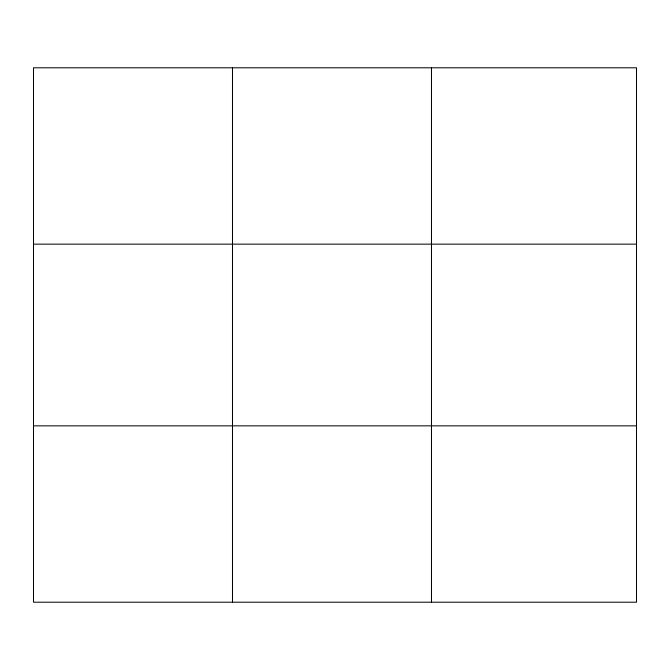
<?xml version="1.0" encoding="UTF-8"?>
<svg xmlns="http://www.w3.org/2000/svg" width="670" height="670" viewBox="0 0 670 670"><rect width="100%" height="100%" fill="white"/><g stroke="black" fill="none" stroke-linecap="round" stroke-linejoin="round"><path stroke-width="1" d="M232.49 67.796L232.49 602.204M431.48 67.796L431.48 602.204M33.5 244.148L636.5 244.148M33.5 425.852L636.5 425.852M636.5 514.024L636.5 602.204L33.5 602.204L33.5 67.796L636.5 67.796L636.5 514.024"/></g></svg>
